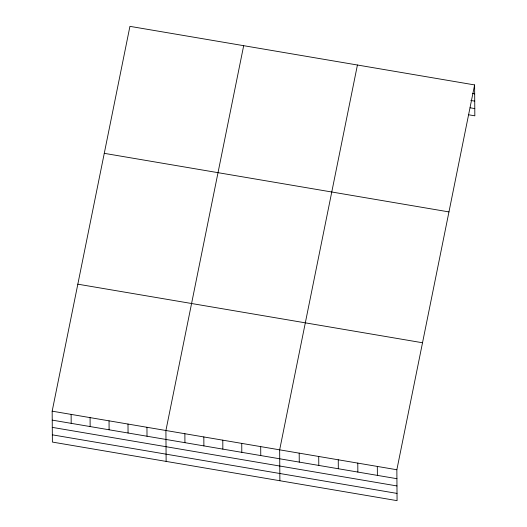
<?xml version="1.0" encoding="UTF-8"?>
<svg xmlns="http://www.w3.org/2000/svg" width="527" height="527" viewBox="0 0 527 527"><rect width="100%" height="100%" fill="white"/><g stroke="black" fill="none" stroke-linecap="round" stroke-linejoin="round"><path stroke-width="0.79" d="M474.616 84.926L396.857 469.748L397.068 500.65L52.384 442.074L52.166 411.172L129.932 26.35L474.616 84.926L474.834 115.828L468.582 114.767M243.678 45.678L165.913 430.5L166.13 461.402M357.425 65.012L279.659 449.827L279.877 480.736M472.337 93.483L474.682 93.885M470.822 100.459L474.728 101.125M470.097 107.791L474.781 108.588M104.267 153.337L448.958 211.913M77.831 284.178L422.516 342.754M52.166 411.172L396.857 469.748M52.226 420.124L396.917 478.7M52.278 427.371L396.969 485.947M52.331 434.834L397.022 493.41M377.319 466.428L377.385 475.38M357.787 463.108L357.853 472.06M338.255 459.788L338.321 468.747M318.723 456.468L318.789 465.427M299.191 453.148L299.257 462.107M260.7 446.606L260.766 455.565M241.741 443.385L241.807 452.344M222.789 440.164L222.849 449.123M203.83 436.942L203.89 445.901M184.872 433.721L184.931 442.68M146.954 427.278L147.02 436.237M127.995 424.057L128.061 433.01M109.043 420.836L109.102 429.788M90.084 417.615L90.143 426.567M71.125 414.393L71.185 423.346"/></g></svg>
